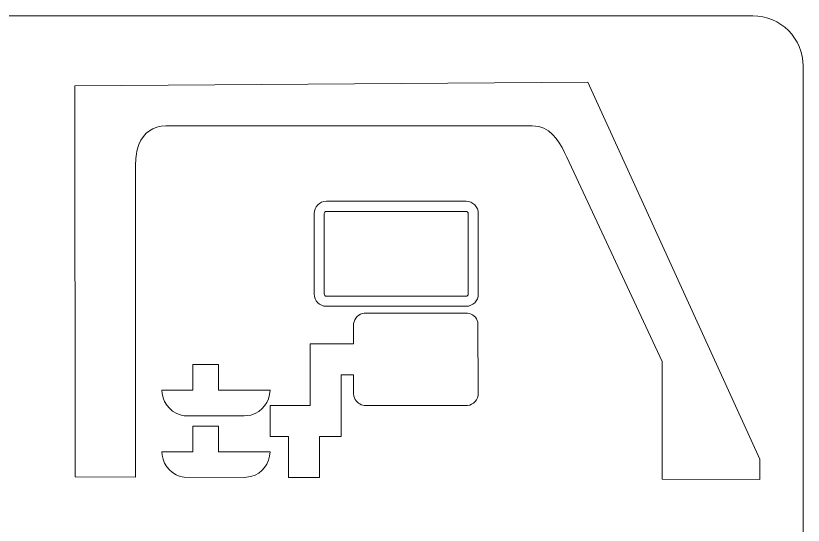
# Model space of a CAD drawing. Header units: centimetres. Extents: x -129.3 to -71.3, y -1.4 to 86.6.
# Drawn here: x -79.06 to -71.26, y 81.58 to 86.63 of the extents above; entities that cross this region are included whole.
import ezdxf

# ---------------------------------------------------------------- set-up
doc = ezdxf.new("R2010")
doc.units = ezdxf.units.CM
doc.header["$MEASUREMENT"] = 0
doc.layers.add('Camada 1', color=7, linetype='Continuous')

msp = doc.modelspace()

# ---------------------------------------------------------------- linework, layer by layer
at = {"layer": 'Camada 1', "color": 250, "lineweight": 20}
msp.add_open_spline([(-99.75825, 42.62823), (-100.03324, 42.62823), (-100.25825, 42.85323), (-100.25825, 43.12824), (-100.25825, 43.12824), (-100.25825, 43.12824), (-100.25825, 86.12825), (-100.25825, 86.12825), (-100.25825, 86.12825), (-100.25825, 86.40325), (-100.03324, 86.62825), (-99.75825, 86.62825), (-99.75825, 86.62825), (-99.75825, 86.62825), (-71.75824, 86.62825), (-71.75824, 86.62825), (-71.75824, 86.62825), (-71.48325, 86.62825), (-71.25825, 86.40325), (-71.25825, 86.12825), (-71.25825, 86.12825), (-71.25825, 86.12825), (-71.25825, 43.12824), (-71.25825, 43.12824), (-71.25825, 43.12824), (-71.25825, 42.85323), (-71.48325, 42.62823), (-71.75824, 42.62823)], degree=3, knots=[0, 0, 0, 0, 0.125, 0.125, 0.125, 0.125, 0.25, 0.25, 0.25, 0.25, 0.375, 0.375, 0.375, 0.375, 0.5, 0.5, 0.5, 0.5, 0.625, 0.625, 0.625, 0.625, 0.75, 0.75, 0.75, 0.75, 1, 1, 1, 1], dxfattribs=at)
at = {"layer": 'Camada 1', "lineweight": 9}
for points, knots in [([(-72.65605, 83.20374), (-72.65605, 83.20374), (-73.59961, 85.22808), (-73.59961, 85.22808), (-73.59961, 85.22808), (-73.65756, 85.34939), (-73.73418, 85.49981), (-73.87868, 85.53147), (-73.87868, 85.53147), (-73.87868, 85.53147), (-73.94241, 85.53811), (-73.94241, 85.53811), (-73.94241, 85.53811), (-73.94241, 85.53811), (-77.57129, 85.53811), (-77.57129, 85.53811), (-77.57129, 85.53811), (-77.69974, 85.5321), (-77.79001, 85.47592), (-77.83858, 85.35371), (-77.83858, 85.35371), (-77.86122, 85.29675), (-77.8692, 85.22746), (-77.87082, 85.16656), (-77.87082, 85.16656), (-77.87082, 85.16656), (-77.87082, 82.05835), (-77.87082, 82.05835), (-77.87082, 82.05835), (-77.87082, 82.05835), (-78.46816, 82.06055), (-78.46816, 82.06055), (-78.46816, 82.06055), (-78.46816, 82.06055), (-78.47168, 85.9342), (-78.47168, 85.9342), (-78.47168, 85.9342), (-78.47168, 85.9342), (-73.39058, 85.97173), (-73.39058, 85.97173), (-73.39058, 85.97173), (-73.39058, 85.97173), (-71.68904, 82.23626), (-71.68904, 82.23626), (-71.68904, 82.23626), (-71.68904, 82.23626), (-71.68701, 82.03562), (-71.68701, 82.03562), (-71.68701, 82.03562), (-71.68701, 82.03562), (-72.65605, 82.03719), (-72.65605, 82.03719), (-72.65605, 82.03719), (-72.65605, 82.03719), (-72.65605, 83.20374), (-72.65605, 83.20374)], [0, 0, 0, 0, 0.0666667, 0.0666667, 0.0666667, 0.0666667, 0.1333333, 0.1333333, 0.1333333, 0.1333333, 0.2, 0.2, 0.2, 0.2, 0.2666667, 0.2666667, 0.2666667, 0.2666667, 0.3333333, 0.3333333, 0.3333333, 0.3333333, 0.4, 0.4, 0.4, 0.4, 0.4666667, 0.4666667, 0.4666667, 0.4666667, 0.5333333, 0.5333333, 0.5333333, 0.5333333, 0.6, 0.6, 0.6, 0.6, 0.6666667, 0.6666667, 0.6666667, 0.6666667, 0.7333333, 0.7333333, 0.7333333, 0.7333333, 0.8, 0.8, 0.8, 0.8, 0.8666667, 0.8666667, 0.8666667, 0.8666667, 1, 1, 1, 1]), ([(-76.05026, 82.46121), (-76.05026, 82.46121), (-75.8355, 82.46109), (-75.8355, 82.46109), (-75.8355, 82.46109), (-75.8355, 82.46109), (-75.83515, 83.07303), (-75.83515, 83.07303), (-75.83515, 83.07303), (-75.83515, 83.07303), (-75.71276, 83.07296), (-75.71276, 83.07296), (-75.71276, 83.07296), (-75.71251, 83.01755), (-75.71906, 82.87996), (-75.70358, 82.84254), (-75.70358, 82.84254), (-75.68744, 82.80349), (-75.64763, 82.77205), (-75.60652, 82.76798), (-75.60652, 82.76798), (-75.60652, 82.76798), (-74.58323, 82.76739), (-74.58323, 82.76739), (-74.58323, 82.76739), (-74.52554, 82.77303), (-74.47886, 82.82459), (-74.47674, 82.88867), (-74.47674, 82.88867), (-74.47674, 82.88867), (-74.48051, 83.59348), (-74.48051, 83.59348), (-74.48051, 83.59348), (-74.49301, 83.64026), (-74.5361, 83.67859), (-74.58271, 83.68321), (-74.58271, 83.68321), (-74.58271, 83.68321), (-75.60601, 83.68379), (-75.60601, 83.68379), (-75.60601, 83.68379), (-75.65803, 83.6787), (-75.7061, 83.63077), (-75.71143, 83.57849), (-75.71143, 83.57849), (-75.71143, 83.57849), (-75.71259, 83.37893), (-75.71259, 83.37893), (-75.71259, 83.37893), (-75.71259, 83.37893), (-76.14094, 83.37917), (-76.14094, 83.37917), (-76.14094, 83.37917), (-76.14094, 83.37917), (-76.1413, 82.76723), (-76.1413, 82.76723), (-76.1413, 82.76723), (-76.1413, 82.76723), (-76.53963, 82.76746), (-76.53963, 82.76746), (-76.53963, 82.76746), (-76.53963, 82.76746), (-76.53981, 82.46149), (-76.53981, 82.46149), (-76.53981, 82.46149), (-76.53981, 82.46149), (-76.35622, 82.46138), (-76.35622, 82.46138), (-76.35622, 82.46138), (-76.35622, 82.46138), (-76.35646, 82.05482), (-76.35646, 82.05482), (-76.35646, 82.05482), (-76.35646, 82.05482), (-76.05048, 82.05465), (-76.05048, 82.05465), (-76.05048, 82.05465), (-76.05048, 82.05465), (-76.05026, 82.46121), (-76.05026, 82.46121)], [0, 0, 0, 0, 0.047619, 0.047619, 0.047619, 0.047619, 0.0952381, 0.0952381, 0.0952381, 0.0952381, 0.1428571, 0.1428571, 0.1428571, 0.1428571, 0.1904762, 0.1904762, 0.1904762, 0.1904762, 0.2380952, 0.2380952, 0.2380952, 0.2380952, 0.2857143, 0.2857143, 0.2857143, 0.2857143, 0.3333333, 0.3333333, 0.3333333, 0.3333333, 0.3809524, 0.3809524, 0.3809524, 0.3809524, 0.4285714, 0.4285714, 0.4285714, 0.4285714, 0.4761905, 0.4761905, 0.4761905, 0.4761905, 0.5238095, 0.5238095, 0.5238095, 0.5238095, 0.5714286, 0.5714286, 0.5714286, 0.5714286, 0.6190476, 0.6190476, 0.6190476, 0.6190476, 0.6666667, 0.6666667, 0.6666667, 0.6666667, 0.7142857, 0.7142857, 0.7142857, 0.7142857, 0.7619048, 0.7619048, 0.7619048, 0.7619048, 0.8095238, 0.8095238, 0.8095238, 0.8095238, 0.8571429, 0.8571429, 0.8571429, 0.8571429, 0.9047619, 0.9047619, 0.9047619, 0.9047619, 1, 1, 1, 1]), ([(-76.53981, 82.91957), (-76.54771, 82.79934), (-76.61259, 82.70442), (-76.72879, 82.67328), (-76.72879, 82.67328), (-76.72879, 82.67328), (-76.79479, 82.6646), (-76.79479, 82.6646), (-76.79479, 82.6646), (-76.79479, 82.6646), (-77.38901, 82.66678), (-77.38901, 82.66678), (-77.38901, 82.66678), (-77.50234, 82.68169), (-77.59359, 82.77298), (-77.60852, 82.8863), (-77.60852, 82.8863), (-77.60852, 82.8863), (-77.61071, 82.91957), (-77.61071, 82.91957), (-77.61071, 82.91957), (-77.61071, 82.91957), (-77.30473, 82.91957), (-77.30473, 82.91957), (-77.30473, 82.91957), (-77.30473, 82.91957), (-77.30473, 83.17455), (-77.30473, 83.17455), (-77.30473, 83.17455), (-77.30473, 83.17455), (-77.04976, 83.17455), (-77.04976, 83.17455), (-77.04976, 83.17455), (-77.04976, 83.17455), (-77.04976, 82.91957), (-77.04976, 82.91957), (-77.04976, 82.91957), (-77.04976, 82.91957), (-76.53981, 82.91957), (-76.53981, 82.91957)], [0, 0, 0, 0, 0.0909091, 0.0909091, 0.0909091, 0.0909091, 0.1818182, 0.1818182, 0.1818182, 0.1818182, 0.2727273, 0.2727273, 0.2727273, 0.2727273, 0.3636364, 0.3636364, 0.3636364, 0.3636364, 0.4545455, 0.4545455, 0.4545455, 0.4545455, 0.5454545, 0.5454545, 0.5454545, 0.5454545, 0.6363636, 0.6363636, 0.6363636, 0.6363636, 0.7272727, 0.7272727, 0.7272727, 0.7272727, 0.8181818, 0.8181818, 0.8181818, 0.8181818, 1, 1, 1, 1]), ([(-76.53981, 82.30962), (-76.54771, 82.18939), (-76.61259, 82.09447), (-76.72879, 82.06333), (-76.72879, 82.06333), (-76.72879, 82.06333), (-76.79479, 82.05465), (-76.79479, 82.05465), (-76.79479, 82.05465), (-76.79479, 82.05465), (-77.38901, 82.05683), (-77.38901, 82.05683), (-77.38901, 82.05683), (-77.50234, 82.07174), (-77.59359, 82.16303), (-77.60852, 82.27635), (-77.60852, 82.27635), (-77.60852, 82.27635), (-77.61071, 82.30962), (-77.61071, 82.30962), (-77.61071, 82.30962), (-77.61071, 82.30962), (-77.30473, 82.30962), (-77.30473, 82.30962), (-77.30473, 82.30962), (-77.30473, 82.30962), (-77.30473, 82.5646), (-77.30473, 82.5646), (-77.30473, 82.5646), (-77.30473, 82.5646), (-77.04976, 82.5646), (-77.04976, 82.5646), (-77.04976, 82.5646), (-77.04976, 82.5646), (-77.04976, 82.30962), (-77.04976, 82.30962), (-77.04976, 82.30962), (-77.04976, 82.30962), (-76.53981, 82.30962), (-76.53981, 82.30962)], [0, 0, 0, 0, 0.0909091, 0.0909091, 0.0909091, 0.0909091, 0.1818182, 0.1818182, 0.1818182, 0.1818182, 0.2727273, 0.2727273, 0.2727273, 0.2727273, 0.3636364, 0.3636364, 0.3636364, 0.3636364, 0.4545455, 0.4545455, 0.4545455, 0.4545455, 0.5454545, 0.5454545, 0.5454545, 0.5454545, 0.6363636, 0.6363636, 0.6363636, 0.6363636, 0.7272727, 0.7272727, 0.7272727, 0.7272727, 0.8181818, 0.8181818, 0.8181818, 0.8181818, 1, 1, 1, 1])]:
    msp.add_open_spline(points, degree=3, knots=knots, dxfattribs=at)
at = {"layer": 'Camada 1', "color": 250, "lineweight": 9}
msp.add_open_spline([(-75.98129, 84.7903), (-75.98129, 84.7903), (-74.59851, 84.7903), (-74.59851, 84.7903), (-74.59851, 84.7903), (-74.53153, 84.7903), (-74.47674, 84.73551), (-74.47674, 84.66853), (-74.47674, 84.66853), (-74.47674, 84.66853), (-74.47674, 83.8722), (-74.47674, 83.8722), (-74.47674, 83.8722), (-74.47674, 83.80522), (-74.53153, 83.75043), (-74.59851, 83.75043), (-74.59851, 83.75043), (-74.59851, 83.75043), (-75.98129, 83.75043), (-75.98129, 83.75043), (-75.98129, 83.75043), (-76.04827, 83.75043), (-76.10306, 83.80522), (-76.10306, 83.8722), (-76.10306, 83.8722), (-76.10306, 83.8722), (-76.10306, 84.66853), (-76.10306, 84.66853), (-76.10306, 84.66853), (-76.10306, 84.73551), (-76.04827, 84.7903), (-75.98129, 84.7903)], degree=3, knots=[0, 0, 0, 0, 0.1111111, 0.1111111, 0.1111111, 0.1111111, 0.2222222, 0.2222222, 0.2222222, 0.2222222, 0.3333333, 0.3333333, 0.3333333, 0.3333333, 0.4444444, 0.4444444, 0.4444444, 0.4444444, 0.5555556, 0.5555556, 0.5555556, 0.5555556, 0.6666667, 0.6666667, 0.6666667, 0.6666667, 0.7777778, 0.7777778, 0.7777778, 0.7777778, 1, 1, 1, 1], dxfattribs=at)
at = {"layer": 'Camada 1', "color": 140, "lineweight": 9}
msp.add_open_spline([(-75.98129, 84.69031), (-75.98129, 84.69031), (-74.59851, 84.69031), (-74.59851, 84.69031), (-74.59851, 84.69031), (-74.58653, 84.69031), (-74.57674, 84.68052), (-74.57674, 84.66854), (-74.57674, 84.66854), (-74.57674, 84.66854), (-74.57674, 83.87221), (-74.57674, 83.87221), (-74.57674, 83.87221), (-74.57674, 83.86023), (-74.58653, 83.85044), (-74.59851, 83.85044), (-74.59851, 83.85044), (-74.59851, 83.85044), (-75.98129, 83.85044), (-75.98129, 83.85044), (-75.98129, 83.85044), (-75.99327, 83.85044), (-76.00306, 83.86023), (-76.00306, 83.87221), (-76.00306, 83.87221), (-76.00306, 83.87221), (-76.00306, 84.66854), (-76.00306, 84.66854), (-76.00306, 84.66854), (-76.00306, 84.68052), (-75.99327, 84.69031), (-75.98129, 84.69031)], degree=3, knots=[0, 0, 0, 0, 0.1111111, 0.1111111, 0.1111111, 0.1111111, 0.2222222, 0.2222222, 0.2222222, 0.2222222, 0.3333333, 0.3333333, 0.3333333, 0.3333333, 0.4444444, 0.4444444, 0.4444444, 0.4444444, 0.5555556, 0.5555556, 0.5555556, 0.5555556, 0.6666667, 0.6666667, 0.6666667, 0.6666667, 0.7777778, 0.7777778, 0.7777778, 0.7777778, 1, 1, 1, 1], dxfattribs=at)

doc.saveas('drawing.dxf')
